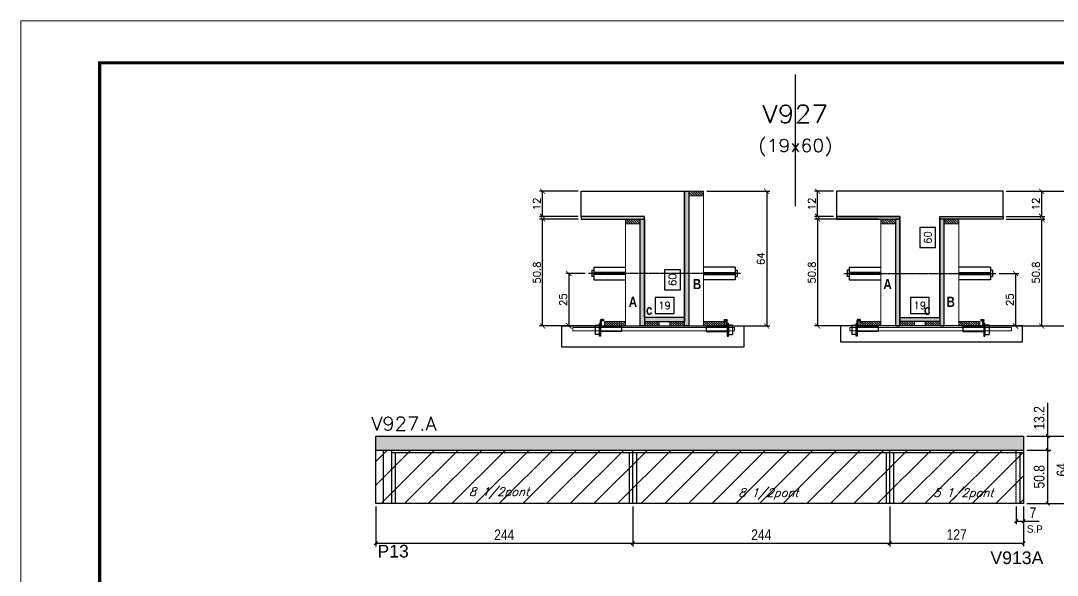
# Model space of a CAD drawing. Extents: x -20960 to -5926, y -2106 to 21915.
# Drawn here: x -9037 to -8053, y 12200 to 12727 of the extents above; entities that cross this region are included whole.
import ezdxf
from ezdxf.enums import TextEntityAlignment as Align

# ---------------------------------------------------------------- set-up
doc = ezdxf.new("R2010")
doc.units = 0
doc.linetypes.add('DASHED', pattern=[0.75, 0.5, -0.25])
doc.linetypes.add('HIDDEN', pattern=[0.375, 0.25, -0.125])
for name, color, linetype in [('5', 5, 'Continuous'), ('barrote', 251, 'Continuous'), ('COTA', 241, 'Continuous'), ('Cota Seção (2x)', 4, 'Continuous'), ('detalhes', 4, 'Continuous'), ('Painéis', 200, 'Continuous'), ('presilha', 1, 'Continuous'), ('Reaproveitamento', 251, 'Continuous'), ('SARR_2.2x7', 40, 'Continuous'), ('SARR_3.5x7', 81, 'Continuous'), ('TENSOR', 3, 'Continuous'), ('texto', 7, 'Continuous'), ('Texto de Titulo', 7, 'Continuous'), ('Texto Qtd Sarr', 242, 'Continuous')]:
    doc.layers.add(name, color=color, linetype=linetype)
for name, color, linetype, lineweight in [('CONCRETO', 251, 'Continuous', 25), ('Folhas', 255, 'Continuous', 9), ('Hachura', 251, 'Continuous', 9), ('Madeira', 126, 'Continuous', 18), ('SARRAFO DE PRESSAO', 251, 'DASHED', 9), ('SCO-___-LAJ', 2, 'Continuous', 0), ('Texto Seção', 7, 'Continuous', 15)]:
    doc.layers.add(name, color=color, linetype=linetype, lineweight=lineweight)
doc.styles.add('COTA TECNICA', font='techl___.ttf', dxfattribs={"height": 10})
doc.styles.add('REGUA-120', font='ROMANS.shx', dxfattribs={"height": 15})
doc.styles.add('Romans', font='romans.shx')
doc.styles.add('ROMAS860', font='ROMAS860.SHX')
doc.styles.get("Standard").update_dxf_attribs({"font": 'arial.ttf'})
doc.styles.add('TECNICA', font='techb___.ttf', dxfattribs={"height": 10})
doc.dimstyles.new('Cota Seção (2x)', dxfattribs={"dimtxt": 7, "dimasz": 5, "dimexe": 3, "dimexo": 3, "dimgap": 2, "dimtad": 3, "dimdec": 1, "dimlfac": 0.5, "dimzin": 12, "dimdsep": 46, "dimtxsty": 'Romans', "dimblk": 'ARCHTICK', "dimcen": 0, "dimclrd": 4, "dimclre": 4, "dimclrt": 1, "dimadec": 1, "dimazin": 3, "dimtfac": 1, "dimtdec": 1, "dimtmove": 0, "dimatfit": 3, "dimldrblk": 'OBLIQUE', "dimfxl": 1, "dimtolj": 1, "dimtzin": 12, "dimarcsym": 0})
doc.dimstyles.new('Cota Seção interna', dxfattribs={"dimtxt": 7, "dimasz": 6, "dimexe": 0.18, "dimexo": 2, "dimgap": -4, "dimtad": 3, "dimdec": 1, "dimlfac": 0.5, "dimzin": 12, "dimdsep": 46, "dimtxsty": 'Romans', "dimblk": 'ARCHTICK', "dimcen": 0.09, "dimse1": 1, "dimse2": 1, "dimsd1": 1, "dimsd2": 1, "dimclrd": 180, "dimclre": 5, "dimclrt": 1, "dimadec": 0, "dimazin": 3, "dimtfac": 1, "dimtdec": 1, "dimtofl": 0, "dimtmove": 0, "dimatfit": 3, "dimldrblk": 'ARCHTICK', "dimfxl": 1, "dimtolj": 1, "dimtzin": 0, "dimarcsym": 0})
doc.dimstyles.new('PAINEL', dxfattribs={"dimtxt": 10, "dimasz": 3, "dimexe": 3, "dimexo": 3, "dimgap": 3, "dimtad": 1, "dimdec": 1, "dimzin": 12, "dimdsep": 46, "dimtxsty": 'COTA TECNICA', "dimblk1": 'OBLIQUE', "dimblk2": 'OBLIQUE', "dimsah": 1, "dimcen": 0.9, "dimclrd": 4, "dimclre": 4, "dimclrt": 240, "dimadec": 1, "dimazin": 3, "dimtfac": 1, "dimtdec": 1, "dimtmove": 0, "dimatfit": 3, "dimfxl": 1, "dimtolj": 1, "dimtzin": 12, "dimarcsym": 0})

# ---------------------------------------------------------------- blocks, each defined once
blk = doc.blocks.new('9999999999')
at = {"layer": 'Folhas'}
blk.add_lwpolyline([(98138.98, 34190.21), (99623.98, 34190.21), (99623.98, 35240.21), (98138.98, 35240.21)], close=True, dxfattribs=at)
at = {"layer": 'Folhas', "color": 30, "const_width": 3}
blk.add_lwpolyline([(98213.98, 34230.21), (99583.98, 34230.21), (99583.98, 35200.21), (98213.98, 35200.21)], close=True, dxfattribs=at)
blk = doc.blocks.new('_Oblique')
at = {"color": 0, "linetype": 'ByBlock', "lineweight": -2}
blk.add_line((-0.5, -0.5), (0.5, 0.5), dxfattribs=at)
blk = doc.blocks.new('*D1278')
at = {"layer": 'COTA', "color": 4, "linetype": 'ByBlock', "lineweight": -2, "transparency": 16777216}
for p, q in [((-8091.95, 12265.05), (-8091.95, 12248.25)), ((-8084.95, 12265.05), (-8084.95, 12248.25)), ((-8091.95, 12251.25), (-8084.95, 12251.25)), ((-8084.95, 12251.25), (-8070.22, 12251.25))]:
    blk.add_line(p, q, dxfattribs=at)
at = {"layer": 'Defpoints', "color": 0, "linetype": 'ByBlock', "transparency": 16777216}
for p in [(-8091.95, 12268.05), (-8084.95, 12268.05), (-8084.95, 12251.25)]:
    blk.add_point(p, dxfattribs=at)
at = {"layer": 'COTA', "color": 4, "linetype": 'ByBlock', "lineweight": -2, "transparency": 16777216, "xscale": 3, "yscale": 3, "zscale": 3, "rotation": 180}
blk.add_blockref('_Oblique', (-8091.95, 12251.25), dxfattribs=at)
at = {"layer": 'COTA', "color": 4, "linetype": 'ByBlock', "lineweight": -2, "transparency": 16777216, "xscale": 3, "yscale": 3, "zscale": 3}
blk.add_blockref('_Oblique', (-8084.95, 12251.25), dxfattribs=at)
at = {"layer": 'COTA', "color": 240, "linetype": 'ByBlock', "transparency": 16777216, "insert": (-8076.08, 12259.32), "char_height": 10, "attachment_point": 5, "style": 'COTA TECNICA'}
blk.add_mtext('\\A1;7', dxfattribs=at)
blk = doc.blocks.new('*D1279')
at = {"layer": 'COTA', "color": 4, "linetype": 'ByBlock', "lineweight": -2, "transparency": 16777216}
for p, q in [((-8699.95, 12265.05), (-8699.95, 12227.3)), ((-8455.95, 12265.05), (-8455.95, 12227.3)), ((-8699.95, 12230.3), (-8455.95, 12230.3))]:
    blk.add_line(p, q, dxfattribs=at)
at = {"layer": 'Defpoints', "color": 0, "linetype": 'ByBlock', "transparency": 16777216}
for p in [(-8699.95, 12268.05), (-8455.95, 12268.05), (-8455.95, 12230.3)]:
    blk.add_point(p, dxfattribs=at)
at = {"layer": 'COTA', "color": 4, "linetype": 'ByBlock', "lineweight": -2, "transparency": 16777216, "xscale": 3, "yscale": 3, "zscale": 3, "rotation": 180}
blk.add_blockref('_Oblique', (-8699.95, 12230.3), dxfattribs=at)
at = {"layer": 'COTA', "color": 4, "linetype": 'ByBlock', "lineweight": -2, "transparency": 16777216, "xscale": 3, "yscale": 3, "zscale": 3}
blk.add_blockref('_Oblique', (-8455.95, 12230.3), dxfattribs=at)
at = {"layer": 'COTA', "color": 240, "linetype": 'ByBlock', "transparency": 16777216, "insert": (-8577.95, 12238.37), "char_height": 10, "attachment_point": 5, "style": 'COTA TECNICA'}
blk.add_mtext('\\A1;244', dxfattribs=at)
blk = doc.blocks.new('*D1280')
at = {"layer": 'COTA', "color": 4, "linetype": 'ByBlock', "lineweight": -2, "transparency": 16777216}
for p, q in [((-8455.95, 12265.05), (-8455.95, 12227.3)), ((-8211.95, 12265.05), (-8211.95, 12227.3)), ((-8455.95, 12230.3), (-8211.95, 12230.3))]:
    blk.add_line(p, q, dxfattribs=at)
at = {"layer": 'Defpoints', "color": 0, "linetype": 'ByBlock', "transparency": 16777216}
for p in [(-8455.95, 12268.05), (-8211.95, 12268.05), (-8211.95, 12230.3)]:
    blk.add_point(p, dxfattribs=at)
at = {"layer": 'COTA', "color": 4, "linetype": 'ByBlock', "lineweight": -2, "transparency": 16777216, "xscale": 3, "yscale": 3, "zscale": 3, "rotation": 180}
blk.add_blockref('_Oblique', (-8455.95, 12230.3), dxfattribs=at)
at = {"layer": 'COTA', "color": 4, "linetype": 'ByBlock', "lineweight": -2, "transparency": 16777216, "xscale": 3, "yscale": 3, "zscale": 3}
blk.add_blockref('_Oblique', (-8211.95, 12230.3), dxfattribs=at)
at = {"layer": 'COTA', "color": 240, "linetype": 'ByBlock', "transparency": 16777216, "insert": (-8333.95, 12238.37), "char_height": 10, "attachment_point": 5, "style": 'COTA TECNICA'}
blk.add_mtext('\\A1;244', dxfattribs=at)
blk = doc.blocks.new('*D1281')
at = {"layer": 'COTA', "color": 4, "linetype": 'ByBlock', "lineweight": -2, "transparency": 16777216}
for p, q in [((-8211.95, 12265.05), (-8211.95, 12227.45)), ((-8084.95, 12265.05), (-8084.95, 12227.45)), ((-8211.95, 12230.45), (-8084.95, 12230.45))]:
    blk.add_line(p, q, dxfattribs=at)
at = {"layer": 'Defpoints', "color": 0, "linetype": 'ByBlock', "transparency": 16777216}
for p in [(-8211.95, 12268.05), (-8084.95, 12268.05), (-8084.95, 12230.45)]:
    blk.add_point(p, dxfattribs=at)
at = {"layer": 'COTA', "color": 4, "linetype": 'ByBlock', "lineweight": -2, "transparency": 16777216, "xscale": 3, "yscale": 3, "zscale": 3}
for p, rotation in [((-8211.95, 12230.45), 179.9991955490414), ((-8084.95, 12230.45), 359.9991955490415)]:
    blk.add_blockref('_Oblique', p, dxfattribs=dict(at, rotation=rotation))
at = {"layer": 'COTA', "color": 240, "linetype": 'ByBlock', "transparency": 16777216, "insert": (-8148.45, 12238.53), "char_height": 10, "attachment_point": 5, "rotation": 359.9992, "style": 'COTA TECNICA'}
blk.add_mtext('\\A1;127', dxfattribs=at)
blk = doc.blocks.new('*D1282')
at = {"layer": 'COTA', "color": 4, "linetype": 'ByBlock', "lineweight": -2, "transparency": 16777216}
for p, q in [((-8081.95, 12318.85), (-8058.94, 12318.85)), ((-8061.94, 12268.05), (-8061.94, 12318.85)), ((-8081.95, 12268.05), (-8058.94, 12268.05))]:
    blk.add_line(p, q, dxfattribs=at)
at = {"layer": 'Defpoints', "color": 0, "linetype": 'ByBlock', "transparency": 16777216}
for p in [(-8084.95, 12318.85), (-8061.94, 12318.85), (-8084.95, 12268.05)]:
    blk.add_point(p, dxfattribs=at)
at = {"layer": 'COTA', "color": 4, "linetype": 'ByBlock', "lineweight": -2, "transparency": 16777216, "xscale": 3, "yscale": 3, "zscale": 3}
for p, rotation in [((-8061.94, 12318.85), 90), ((-8061.94, 12268.05), 270)]:
    blk.add_blockref('_Oblique', p, dxfattribs=dict(at, rotation=rotation))
at = {"layer": 'COTA', "color": 240, "linetype": 'ByBlock', "transparency": 16777216, "insert": (-8070.07, 12293.45), "char_height": 10, "attachment_point": 5, "rotation": 90, "style": 'COTA TECNICA'}
blk.add_mtext('\\A1;50.8', dxfattribs=at)
blk = doc.blocks.new('*D1283')
at = {"layer": 'COTA', "color": 4, "linetype": 'ByBlock', "lineweight": -2, "transparency": 16777216}
for p, q in [((-8061.94, 12332.05), (-8061.94, 12363.78)), ((-8081.95, 12332.05), (-8058.94, 12332.05)), ((-8061.94, 12318.85), (-8061.94, 12332.05)), ((-8081.95, 12318.85), (-8058.94, 12318.85))]:
    blk.add_line(p, q, dxfattribs=at)
at = {"layer": 'Defpoints', "color": 0, "linetype": 'ByBlock', "transparency": 16777216}
for p in [(-8084.95, 12332.05), (-8084.95, 12318.85), (-8061.94, 12318.85)]:
    blk.add_point(p, dxfattribs=at)
at = {"layer": 'COTA', "color": 4, "linetype": 'ByBlock', "lineweight": -2, "transparency": 16777216, "xscale": 3, "yscale": 3, "zscale": 3}
for p, rotation in [((-8061.94, 12332.05), 90), ((-8061.94, 12318.85), 270)]:
    blk.add_blockref('_Oblique', p, dxfattribs=dict(at, rotation=rotation))
at = {"layer": 'COTA', "color": 240, "linetype": 'ByBlock', "transparency": 16777216, "insert": (-8070.16, 12349.42), "char_height": 10, "attachment_point": 5, "rotation": 90, "style": 'COTA TECNICA'}
blk.add_mtext('\\A1;13.2', dxfattribs=at)
blk = doc.blocks.new('*D1284')
at = {"layer": 'COTA', "color": 4, "linetype": 'ByBlock', "lineweight": -2, "transparency": 16777216}
for p, q in [((-8081.95, 12332.05), (-8037.4, 12332.05)), ((-8040.4, 12332.05), (-8040.4, 12268.05)), ((-8081.95, 12268.05), (-8037.4, 12268.05))]:
    blk.add_line(p, q, dxfattribs=at)
at = {"layer": 'Defpoints', "color": 0, "linetype": 'ByBlock', "transparency": 16777216}
for p in [(-8084.95, 12332.05), (-8084.95, 12268.05), (-8040.4, 12268.05)]:
    blk.add_point(p, dxfattribs=at)
at = {"layer": 'COTA', "color": 4, "linetype": 'ByBlock', "lineweight": -2, "transparency": 16777216, "xscale": 3, "yscale": 3, "zscale": 3}
for p, rotation in [((-8040.4, 12332.05), 90), ((-8040.4, 12268.05), 270)]:
    blk.add_blockref('_Oblique', p, dxfattribs=dict(at, rotation=rotation))
at = {"layer": 'COTA', "color": 240, "linetype": 'ByBlock', "transparency": 16777216, "insert": (-8048.5, 12300.05), "char_height": 10, "attachment_point": 5, "rotation": 90, "style": 'COTA TECNICA'}
blk.add_mtext('\\A1;64', dxfattribs=at)
blk = doc.blocks.new('titulo1')
at = {"layer": 'Defpoints', "color": 252, "linetype": 'HIDDEN', "ltscale": 2}
blk.add_line((0, 0), (0, 125), dxfattribs=at)
at = {"layer": 'Defpoints', "style": 'Romans', "oblique": 15}
blk.add_attdef('FOLHA', text='', height=10, dxfattribs=at).set_placement((0, 15.58), align=Align.MIDDLE_CENTER)
at = {"layer": 'Texto Qtd Sarr', "color": 3, "style": 'Romans', "oblique": 15}
for tag, height, p in [('TITULO', 17, (0, 71.45)), ('SEÇÃO', 12, (0, 41.55))]:
    blk.add_attdef(tag, text='', height=height, dxfattribs=at).set_placement(p, align=Align.MIDDLE_CENTER)
blk = doc.blocks.new('_ArchTick')
at = {"color": 0, "linetype": 'ByBlock', "const_width": 0.15}
blk.add_lwpolyline([(-0.5, -0.5), (0.5, 0.5)], dxfattribs=at)
blk = doc.blocks.new('*D1290')
at = {"layer": 'COTA', "color": 4, "lineweight": -2, "transparency": 16777216}
for p, q in [((-8507.8, 12538.31), (-8544.51, 12538.31)), ((-8541.51, 12436.71), (-8541.51, 12538.31)), ((-8490.2, 12436.71), (-8544.51, 12436.71))]:
    blk.add_line(p, q, dxfattribs=at)
at = {"layer": 'Defpoints', "color": 0, "transparency": 16777216}
for p in [(-8541.51, 12538.31), (-8504.8, 12538.31), (-8487.2, 12436.71)]:
    blk.add_point(p, dxfattribs=at)
at = {"layer": 'COTA', "color": 4, "lineweight": -2, "transparency": 16777216, "xscale": 5, "yscale": 5, "zscale": 5}
for p, rotation in [((-8541.51, 12538.31), 90), ((-8541.51, 12436.71), 270)]:
    blk.add_blockref('_ArchTick', p, dxfattribs=dict(at, rotation=rotation))
at = {"layer": 'COTA', "color": 1, "transparency": 16777216, "insert": (-8547.01, 12487.51), "char_height": 7, "attachment_point": 5, "rotation": 90, "style": 'Romans'}
blk.add_mtext('\\A1;50.8', dxfattribs=at)
blk = doc.blocks.new('*D1291')
at = {"layer": 'COTA', "color": 4, "lineweight": -2, "transparency": 16777216}
for p, q in [((-8507.8, 12564.71), (-8544.51, 12564.71)), ((-8541.51, 12540.71), (-8541.51, 12564.71)), ((-8507.8, 12540.71), (-8544.51, 12540.71))]:
    blk.add_line(p, q, dxfattribs=at)
at = {"layer": 'Defpoints', "color": 0, "transparency": 16777216}
for p in [(-8541.51, 12564.71), (-8504.8, 12564.71), (-8504.8, 12540.71)]:
    blk.add_point(p, dxfattribs=at)
at = {"layer": 'COTA', "color": 4, "lineweight": -2, "transparency": 16777216, "xscale": 5, "yscale": 5, "zscale": 5}
for p, rotation in [((-8541.51, 12564.71), 90), ((-8541.51, 12540.71), 270)]:
    blk.add_blockref('_ArchTick', p, dxfattribs=dict(at, rotation=rotation))
at = {"layer": 'COTA', "color": 1, "transparency": 16777216, "insert": (-8547.01, 12552.71), "char_height": 7, "attachment_point": 5, "rotation": 90, "style": 'Romans'}
blk.add_mtext('\\A1;12', dxfattribs=at)
blk = doc.blocks.new('*D1292')
at = {"layer": 'Cota Seção (2x)', "color": 180, "lineweight": -2, "transparency": 16777216}
for p, q in [((-8410.8, 12490.21), (-8425.8, 12490.21)), ((-8425.8, 12490.21), (-8425.8, 12471.21)), ((-8410.8, 12471.21), (-8410.8, 12490.21)), ((-8425.8, 12471.21), (-8410.8, 12471.21))]:
    blk.add_line(p, q, dxfattribs=at)
at = {"layer": 'Defpoints', "color": 0, "transparency": 16777216}
for p in [(-8444.8, 12564.71), (-8406.8, 12564.71), (-8444.8, 12444.71)]:
    blk.add_point(p, dxfattribs=at)
at = {"layer": 'Cota Seção (2x)', "color": 1, "transparency": 16777216, "insert": (-8418.3, 12480.71), "char_height": 7, "attachment_point": 5, "rotation": 90, "style": 'Romans'}
blk.add_mtext('\\A1;60', dxfattribs=at)
blk = doc.blocks.new('PRESILHA METÁLICA 1')
at = {"layer": 'presilha'}
for p, q in [((6, 15.5), (7.5, 15.5)), ((6, -2.5), (6, 15.5)), ((7.5, 10.6), (7.5, 19.9)), ((7.5, 15.5), (7.5, -2.5)), ((12, 21), (8.6, 21)), ((9, 11.6), (9, 18.9)), ((12, 19.5), (9.6, 19.5)), ((12, 21), (12, 19.5)), ((0, 13), (6, 13)), ((0, 13), (0, 0)), ((6, 0), (0, 0)), ((6, 13), (6, 0)), ((37.5, 4.1), (7.5, 4.1)), ((37.5, 11), (9.6, 11)), ((37.5, 11), (37.5, 4.1)), ((7.5, -2.5), (6, -2.5))]:
    blk.add_line(p, q, dxfattribs=at)
for centre, radius, start, end in [((8.6, 19.9), 1.14, 90, 180), ((9.6, 18.9), 0.57, 90, 180), ((9.6, 11.6), 0.57, 180, 270)]:
    blk.add_arc(centre, radius, start, end, dxfattribs=at)
blk = doc.blocks.new('*D1293')
at = {"layer": 'Cota Seção (2x)', "color": 180, "lineweight": -2, "transparency": 16777216}
for p, q in [((-8416.8, 12463.71), (-8434.8, 12463.71)), ((-8434.8, 12463.71), (-8434.8, 12448.71)), ((-8416.8, 12448.71), (-8416.8, 12463.71)), ((-8434.8, 12448.71), (-8416.8, 12448.71))]:
    blk.add_line(p, q, dxfattribs=at)
at = {"layer": 'Defpoints', "color": 0, "transparency": 16777216}
for p in [(-8444.8, 12444.71), (-8444.8, 12436.71), (-8406.8, 12436.71)]:
    blk.add_point(p, dxfattribs=at)
at = {"layer": 'Cota Seção (2x)', "color": 1, "transparency": 16777216, "insert": (-8425.8, 12456.21), "char_height": 7, "attachment_point": 5, "style": 'Romans'}
blk.add_mtext('\\A1;19', dxfattribs=at)
blk = doc.blocks.new('*D1294')
at = {"layer": 'COTA', "color": 4, "lineweight": -2, "transparency": 16777216}
for p, q in [((-8385.8, 12564.71), (-8325.83, 12564.71)), ((-8328.83, 12564.71), (-8328.83, 12436.71)), ((-8385.8, 12436.71), (-8325.83, 12436.71))]:
    blk.add_line(p, q, dxfattribs=at)
at = {"layer": 'Defpoints', "color": 0, "transparency": 16777216}
for p in [(-8388.8, 12564.71), (-8388.8, 12436.71), (-8328.83, 12436.71)]:
    blk.add_point(p, dxfattribs=at)
at = {"layer": 'COTA', "color": 4, "lineweight": -2, "transparency": 16777216, "xscale": 5, "yscale": 5, "zscale": 5}
for p, rotation in [((-8328.83, 12564.71), 90), ((-8328.83, 12436.71), 270)]:
    blk.add_blockref('_ArchTick', p, dxfattribs=dict(at, rotation=rotation))
at = {"layer": 'COTA', "color": 1, "transparency": 16777216, "insert": (-8334.33, 12500.71), "char_height": 7, "attachment_point": 5, "rotation": 90, "style": 'Romans'}
blk.add_mtext('\\A1;64', dxfattribs=at)
blk = doc.blocks.new('*D1295')
at = {"layer": 'COTA', "color": 4, "lineweight": -2, "transparency": 16777216}
for p, q in [((-8501.1, 12486.68), (-8519.65, 12486.68)), ((-8516.65, 12486.68), (-8516.65, 12436.71)), ((-8501.1, 12436.71), (-8519.65, 12436.71))]:
    blk.add_line(p, q, dxfattribs=at)
at = {"layer": 'Defpoints', "color": 0, "transparency": 16777216}
for p in [(-8498.1, 12486.68), (-8516.65, 12436.71), (-8498.1, 12436.71)]:
    blk.add_point(p, dxfattribs=at)
at = {"layer": 'COTA', "color": 4, "lineweight": -2, "transparency": 16777216, "xscale": 5, "yscale": 5, "zscale": 5}
for p, rotation in [((-8516.65, 12486.68), 90), ((-8516.65, 12436.71), 270)]:
    blk.add_blockref('_ArchTick', p, dxfattribs=dict(at, rotation=rotation))
at = {"layer": 'COTA', "color": 1, "transparency": 16777216, "insert": (-8522.15, 12461.69), "char_height": 7, "attachment_point": 5, "rotation": 90, "style": 'Romans'}
blk.add_mtext('\\A1;25', dxfattribs=at)
blk = doc.blocks.new('*D1314')
at = {"layer": 'COTA', "color": 4, "lineweight": -2, "transparency": 16777216}
for p, q in [((-8101.47, 12538.31), (-8064.75, 12538.31)), ((-8067.75, 12436.71), (-8067.75, 12538.31)), ((-8119.07, 12436.71), (-8064.75, 12436.71))]:
    blk.add_line(p, q, dxfattribs=at)
at = {"layer": 'Defpoints', "color": 0, "transparency": 16777216}
for p in [(-8104.47, 12538.31), (-8067.75, 12538.31), (-8122.07, 12436.71)]:
    blk.add_point(p, dxfattribs=at)
at = {"layer": 'COTA', "color": 4, "lineweight": -2, "transparency": 16777216, "xscale": 5, "yscale": 5, "zscale": 5}
for p, rotation in [((-8067.75, 12538.31), 90), ((-8067.75, 12436.71), 270)]:
    blk.add_blockref('_ArchTick', p, dxfattribs=dict(at, rotation=rotation))
at = {"layer": 'COTA', "color": 1, "transparency": 16777216, "insert": (-8073.25, 12487.51), "char_height": 7, "attachment_point": 5, "rotation": 90, "style": 'Romans'}
blk.add_mtext('\\A1;50.8', dxfattribs=at)
blk = doc.blocks.new('*D1315')
at = {"layer": 'COTA', "color": 4, "lineweight": -2, "transparency": 16777216}
for p, q in [((-8101.47, 12564.71), (-8064.75, 12564.71)), ((-8067.75, 12540.71), (-8067.75, 12564.71)), ((-8101.47, 12540.71), (-8064.75, 12540.71))]:
    blk.add_line(p, q, dxfattribs=at)
at = {"layer": 'Defpoints', "color": 0, "transparency": 16777216}
for p in [(-8104.47, 12564.71), (-8067.75, 12564.71), (-8104.47, 12540.71)]:
    blk.add_point(p, dxfattribs=at)
at = {"layer": 'COTA', "color": 4, "lineweight": -2, "transparency": 16777216, "xscale": 5, "yscale": 5, "zscale": 5}
for p, rotation in [((-8067.75, 12564.71), 90), ((-8067.75, 12540.71), 270)]:
    blk.add_blockref('_ArchTick', p, dxfattribs=dict(at, rotation=rotation))
at = {"layer": 'COTA', "color": 1, "transparency": 16777216, "insert": (-8073.25, 12552.71), "char_height": 7, "attachment_point": 5, "rotation": 90, "style": 'Romans'}
blk.add_mtext('\\A1;12', dxfattribs=at)
blk = doc.blocks.new('*D1316')
at = {"layer": 'Cota Seção (2x)', "color": 180, "lineweight": -2, "transparency": 16777216}
for p, q in [((-8168.47, 12530.21), (-8183.47, 12530.21)), ((-8183.47, 12530.21), (-8183.47, 12511.21)), ((-8168.47, 12511.21), (-8168.47, 12530.21)), ((-8183.47, 12511.21), (-8168.47, 12511.21))]:
    blk.add_line(p, q, dxfattribs=at)
at = {"layer": 'Defpoints', "color": 0, "transparency": 16777216}
for p in [(-8164.47, 12564.71), (-8164.47, 12564.71), (-8164.47, 12444.71)]:
    blk.add_point(p, dxfattribs=at)
at = {"layer": 'Cota Seção (2x)', "color": 1, "transparency": 16777216, "insert": (-8175.97, 12520.71), "char_height": 7, "attachment_point": 5, "rotation": 90, "style": 'Romans'}
blk.add_mtext('\\A1;60', dxfattribs=at)
blk = doc.blocks.new('*D1317')
at = {"layer": 'Cota Seção (2x)', "color": 180, "lineweight": -2, "transparency": 16777216}
for p, q in [((-8174.46, 12463.71), (-8192.46, 12463.71)), ((-8192.46, 12463.71), (-8192.46, 12448.71)), ((-8174.46, 12448.71), (-8174.46, 12463.71)), ((-8192.46, 12448.71), (-8174.46, 12448.71))]:
    blk.add_line(p, q, dxfattribs=at)
at = {"layer": 'Defpoints', "color": 0, "transparency": 16777216}
for p in [(-8164.47, 12444.71), (-8202.46, 12436.71), (-8164.47, 12436.71)]:
    blk.add_point(p, dxfattribs=at)
at = {"layer": 'Cota Seção (2x)', "color": 1, "transparency": 16777216, "insert": (-8183.46, 12456.21), "char_height": 7, "attachment_point": 5, "style": 'Romans'}
blk.add_mtext('\\A1;19', dxfattribs=at)
blk = doc.blocks.new('*D1318')
at = {"layer": 'COTA', "color": 4, "lineweight": -2, "transparency": 16777216}
for p, q in [((-8223.47, 12538.31), (-8283.44, 12538.31)), ((-8280.44, 12538.31), (-8280.44, 12436.71)), ((-8223.47, 12436.71), (-8283.44, 12436.71))]:
    blk.add_line(p, q, dxfattribs=at)
at = {"layer": 'Defpoints', "color": 0, "transparency": 16777216}
for p in [(-8220.47, 12538.31), (-8280.44, 12436.71), (-8220.47, 12436.71)]:
    blk.add_point(p, dxfattribs=at)
at = {"layer": 'COTA', "color": 4, "lineweight": -2, "transparency": 16777216, "xscale": 5, "yscale": 5, "zscale": 5}
for p, rotation in [((-8280.44, 12538.31), 90), ((-8280.44, 12436.71), 270)]:
    blk.add_blockref('_ArchTick', p, dxfattribs=dict(at, rotation=rotation))
at = {"layer": 'COTA', "color": 1, "transparency": 16777216, "insert": (-8285.94, 12487.51), "char_height": 7, "attachment_point": 5, "rotation": 90, "style": 'Romans'}
blk.add_mtext('\\A1;50.8', dxfattribs=at)
blk = doc.blocks.new('*D1319')
at = {"layer": 'COTA', "color": 4, "lineweight": -2, "transparency": 16777216}
for p, q in [((-8108.16, 12486.68), (-8089.61, 12486.68)), ((-8092.61, 12486.68), (-8092.61, 12436.71)), ((-8108.16, 12436.71), (-8089.61, 12436.71))]:
    blk.add_line(p, q, dxfattribs=at)
at = {"layer": 'Defpoints', "color": 0, "transparency": 16777216}
for p in [(-8111.16, 12486.68), (-8111.16, 12436.71), (-8092.61, 12436.71)]:
    blk.add_point(p, dxfattribs=at)
at = {"layer": 'COTA', "color": 4, "lineweight": -2, "transparency": 16777216, "xscale": 5, "yscale": 5, "zscale": 5}
for p, rotation in [((-8092.61, 12486.68), 90), ((-8092.61, 12436.71), 270)]:
    blk.add_blockref('_ArchTick', p, dxfattribs=dict(at, rotation=rotation))
at = {"layer": 'COTA', "color": 1, "transparency": 16777216, "insert": (-8098.11, 12461.69), "char_height": 7, "attachment_point": 5, "rotation": 90, "style": 'Romans'}
blk.add_mtext('\\A1;25', dxfattribs=at)
blk = doc.blocks.new('*D1320')
at = {"layer": 'COTA', "color": 4, "lineweight": -2, "transparency": 16777216}
for p, q in [((-8265.46, 12564.71), (-8283.44, 12564.71)), ((-8280.44, 12540.71), (-8280.44, 12564.71)), ((-8265.46, 12540.71), (-8283.44, 12540.71))]:
    blk.add_line(p, q, dxfattribs=at)
at = {"layer": 'Defpoints', "color": 0, "transparency": 16777216}
for p in [(-8280.44, 12564.71), (-8262.46, 12564.71), (-8262.46, 12540.71)]:
    blk.add_point(p, dxfattribs=at)
at = {"layer": 'COTA', "color": 4, "lineweight": -2, "transparency": 16777216, "xscale": 5, "yscale": 5, "zscale": 5}
for p, rotation in [((-8280.44, 12564.71), 90), ((-8280.44, 12540.71), 270)]:
    blk.add_blockref('_ArchTick', p, dxfattribs=dict(at, rotation=rotation))
at = {"layer": 'COTA', "color": 1, "transparency": 16777216, "insert": (-8285.94, 12552.71), "char_height": 7, "attachment_point": 5, "rotation": 90, "style": 'Romans'}
blk.add_mtext('\\A1;12', dxfattribs=at)
blk = doc.blocks.new('*D1555')
at = {"layer": 'COTA', "color": 4, "lineweight": -2, "transparency": 16777216}
for p, q in [((-8101.47, 12564.71), (-8019.66, 12564.71)), ((-8022.66, 12564.71), (-8022.66, 12436.71)), ((-8143.47, 12436.71), (-8019.66, 12436.71))]:
    blk.add_line(p, q, dxfattribs=at)
at = {"layer": 'Defpoints', "color": 0, "transparency": 16777216}
for p in [(-8104.47, 12564.71), (-8146.47, 12436.71), (-8022.66, 12436.71)]:
    blk.add_point(p, dxfattribs=at)
at = {"layer": 'COTA', "color": 4, "lineweight": -2, "transparency": 16777216, "xscale": 5, "yscale": 5, "zscale": 5}
for p, rotation in [((-8022.66, 12564.71), 90), ((-8022.66, 12436.71), 270)]:
    blk.add_blockref('_ArchTick', p, dxfattribs=dict(at, rotation=rotation))
at = {"layer": 'COTA', "color": 1, "transparency": 16777216, "insert": (-8028.16, 12500.71), "char_height": 7, "attachment_point": 5, "rotation": 90, "style": 'Romans'}
blk.add_mtext('\\A1;64', dxfattribs=at)

msp = doc.modelspace()

# ---------------------------------------------------------------- hatches: boundary and pattern name
at = {"layer": 'COTA', "linetype": 'ByBlock'}
h = msp.add_hatch(dxfattribs=at)
h.set_pattern_fill('AR-CONC', color=256, scale=0.03)
h.set_pattern_definition([(50, (1585, -6.191), (5.4655401, -0.4781726), [0.5715, -6.2865]), (355, (1585, -6.191), (-1.0573026, 5.7317054), [0.4572, -5.0292175]), (100.451445, (1585.4555, -6.2307), (4.4082374, 5.2535326), [0.4857003, -5.3427073]), (46.1842, (1585, -4.667), (8.1323712, -1.2612698), [0.85725, -9.42975]), (96.63556, (1585.678, -4.772), (7.122124, 7.4227837), [0.7285507, -8.0140682]), (351.18415, (1585, -4.667), (7.122124, 7.4227837), [0.685799, -7.543792]), (21, (1585.762, -5.048), (4.5484317, -3.067956), [0.5715, -6.2865]), (326, (1585.762, -5.048), (1.8540609, 5.525639), [0.4572, -5.0292]), (71.451445, (1586.141, -5.3035), (6.4024926, 2.457683), [0.4857003, -5.3426981]), (37.5, (1585, -6.1908), (0.0926581, 2.53665117), [0, -4.96824, 0, -5.1054, 0, -5.04825]), (7.5, (1585, -6.1908), (2.00458988, 3.00541724), [0, -2.91084, 0, -4.85394, 0, -1.92405]), (327.5, (1583.3007, -6.1908), (4.06771786, -0.17186232), [0, -1.905, 0, -5.9436, 0, -7.8867]), (317.5, (1582.5387, -6.191), (4.44387544, 0.7627947), [0, -2.4765, 0, -3.94716, 0, -5.6007])])
h.paths.add_polyline_path([(-8084.95, 12332.05), (-8699.95, 12332.05), (-8699.95, 12318.85), (-8084.95, 12318.85)])
at = {"layer": 'Hachura'}
h = msp.add_hatch(color=256, dxfattribs=at)
h.dxf.hatch_style = 1
h.paths.add_polyline_path([(-8406.8, 12564.71), (-8402.8, 12564.71), (-8402.8, 12436.71), (-8406.8, 12436.71)])
h = msp.add_hatch(dxfattribs=at)
h.set_pattern_fill('ANSI31', color=256, scale=0.5, angle=270, style=0)
h.set_pattern_definition([(315, (14405.0237, 4257.0643), (1.12253202, 1.12253202), [])])
h.paths.add_polyline_path([(-8388.8, 12560.31), (-8388.8, 12564.71), (-8402.8, 12564.71), (-8402.8, 12560.31)])
h = msp.add_hatch(color=256, dxfattribs=at)
h.dxf.hatch_style = 1
h.paths.add_polyline_path([(-8444.8, 12538.31), (-8444.8, 12540.71), (-8504.8, 12540.71), (-8504.8, 12538.31)])
h = msp.add_hatch(dxfattribs=at)
h.set_pattern_fill('ANSI31', color=256, scale=0.5, angle=270, style=0)
h.set_pattern_definition([(315, (14465.0237, 4230.6643), (1.12253202, 1.12253202), [])])
h.paths.add_polyline_path([(-8448.8, 12533.91), (-8448.8, 12538.31), (-8462.8, 12538.31), (-8462.8, 12533.91)])
h = msp.add_hatch(color=256, dxfattribs=at)
h.dxf.hatch_style = 1
h.paths.add_polyline_path([(-8448.8, 12538.31), (-8444.8, 12538.31), (-8444.8, 12436.71), (-8448.8, 12436.71)])
h = msp.add_hatch(color=256, dxfattribs=at)
h.dxf.hatch_style = 1
h.paths.add_polyline_path([(-8202.46, 12538.31), (-8202.46, 12540.71), (-8262.46, 12540.71), (-8262.46, 12538.31)])
h = msp.add_hatch(dxfattribs=at)
h.set_pattern_fill('ANSI31', color=256, scale=0.5, angle=270, style=0)
h.set_pattern_definition([(315, (14685.3545, 4230.6643), (1.12253202, 1.12253202), [])])
h.paths.add_polyline_path([(-8220.47, 12533.91), (-8220.47, 12538.31), (-8206.47, 12538.31), (-8206.47, 12533.91)])
h = msp.add_hatch(color=256, dxfattribs=at)
h.dxf.hatch_style = 1
h.paths.add_polyline_path([(-8202.47, 12538.31), (-8206.47, 12538.31), (-8206.47, 12436.71), (-8202.47, 12436.71)])
h = msp.add_hatch(color=256, dxfattribs=at)
h.dxf.hatch_style = 1
h.paths.add_polyline_path([(-8164.47, 12538.31), (-8164.47, 12540.71), (-8104.47, 12540.71), (-8104.47, 12538.31)])
h = msp.add_hatch(color=256, dxfattribs=at)
h.dxf.hatch_style = 1
h.paths.add_polyline_path([(-8160.47, 12538.31), (-8164.47, 12538.31), (-8164.47, 12436.71), (-8160.47, 12436.71)])
h = msp.add_hatch(dxfattribs=at)
h.set_pattern_fill('ANSI31', color=256, scale=0.5, angle=270, style=0)
h.set_pattern_definition([(315, (14745.3545, 4230.6643), (1.12253202, 1.12253202), [])])
h.paths.add_polyline_path([(-8160.47, 12533.91), (-8160.47, 12538.31), (-8146.47, 12538.31), (-8146.47, 12533.91)])
h = msp.add_hatch(dxfattribs=at)
h.set_pattern_fill('ANSI31', color=256, scale=0.5, angle=270, style=0)
h.set_pattern_definition([(315, (14465.0237, 4207.0643), (1.12253202, 1.12253202), [])])
h.paths.add_polyline_path([(-8482.8, 12436.71), (-8482.8, 12441.11), (-8462.8, 12441.11), (-8462.8, 12436.71)])
h = msp.add_hatch(color=256, dxfattribs=at)
h.dxf.hatch_style = 1
h.paths.add_polyline_path([(-8406.8, 12441.11), (-8406.8, 12444.71), (-8444.8, 12444.71), (-8444.8, 12441.11)])
h = msp.add_hatch(dxfattribs=at)
h.set_pattern_fill('ANSI31', color=256, scale=0.5, angle=270, style=0)
h.set_pattern_definition([(315, (14473.8237, 4207.0643), (1.12253202, 1.12253202), [])])
h.paths.add_polyline_path([(-8444.8, 12436.71), (-8444.8, 12441.11), (-8430.8, 12441.11), (-8430.8, 12436.71)])
h = msp.add_hatch(dxfattribs=at)
h.set_pattern_fill('ANSI31', color=256, scale=0.5, angle=270, style=0)
h.set_pattern_definition([(315, (14473.8258, 4207.0643), (1.12253202, 1.12253202), [])])
h.paths.add_polyline_path([(-8406.8, 12436.71), (-8406.8, 12441.11), (-8420.8, 12441.11), (-8420.8, 12436.71)])
h = msp.add_hatch(dxfattribs=at)
h.set_pattern_fill('ANSI31', color=256, scale=0.5, angle=270, style=0)
h.set_pattern_definition([(315, (14371.0237, 4207.0643), (1.12253202, 1.12253202), [])])
h.paths.add_polyline_path([(-8388.8, 12436.71), (-8388.8, 12441.11), (-8368.8, 12441.11), (-8368.8, 12436.71)])
h = msp.add_hatch(dxfattribs=at)
h.set_pattern_fill('ANSI31', color=256, scale=0.5, angle=270, style=0)
h.set_pattern_definition([(315, (14651.3545, 4207.0643), (1.12253202, 1.12253202), [])])
h.paths.add_polyline_path([(-8220.47, 12436.71), (-8220.47, 12441.11), (-8240.47, 12441.11), (-8240.47, 12436.71)])
h = msp.add_hatch(color=256, dxfattribs=at)
h.dxf.hatch_style = 1
h.paths.add_polyline_path([(-8202.46, 12441.11), (-8202.46, 12444.71), (-8164.47, 12444.71), (-8164.47, 12441.11)])
h = msp.add_hatch(dxfattribs=at)
h.set_pattern_fill('ANSI31', color=256, scale=0.5, angle=270, style=0)
h.set_pattern_definition([(315, (14754.1565, 4207.0643), (1.12253202, 1.12253202), [])])
h.paths.add_polyline_path([(-8202.46, 12436.71), (-8202.46, 12441.11), (-8188.46, 12441.11), (-8188.46, 12436.71)])
h = msp.add_hatch(dxfattribs=at)
h.set_pattern_fill('ANSI31', color=256, scale=0.5, angle=270, style=0)
h.set_pattern_definition([(315, (14754.1545, 4207.0643), (1.12253202, 1.12253202), [])])
h.paths.add_polyline_path([(-8164.47, 12436.71), (-8164.47, 12441.11), (-8178.47, 12441.11), (-8178.47, 12436.71)])
h = msp.add_hatch(dxfattribs=at)
h.set_pattern_fill('ANSI31', color=256, scale=0.5, angle=270, style=0)
h.set_pattern_definition([(315, (14745.3545, 4207.0643), (1.12253202, 1.12253202), [])])
h.paths.add_polyline_path([(-8126.47, 12436.71), (-8126.47, 12441.11), (-8146.47, 12441.11), (-8146.47, 12436.71)])
at = {"layer": 'Reaproveitamento', "ltscale": 25}
h = msp.add_hatch(dxfattribs=at)
h.set_pattern_fill('ANSI31', color=256, scale=5)
h.set_pattern_definition([(45, (-148447.858, -10472.104), (-11.2253202, 11.2253202), [])])
h.paths.add_polyline_path([(-8084.95, 12268.05), (-8084.95, 12318.85), (-8699.95, 12318.85), (-8699.95, 12268.05)])

# ---------------------------------------------------------------- linework, layer by layer
at = {"ltscale": 3}
for p, q in [((-8494.8, 12489.68), (-8494.8, 12483.68)), ((-8494.8, 12489.68), (-8492.8, 12489.68)), ((-8492.8, 12492.68), (-8492.8, 12480.68)), ((-8492.8, 12492.68), (-8462.8, 12492.68)), ((-8462.8, 12487.68), (-8492.8, 12487.68)), ((-8358.8, 12492.68), (-8388.8, 12492.68)), ((-8388.8, 12487.68), (-8358.8, 12487.68)), ((-8358.8, 12492.68), (-8358.8, 12480.68)), ((-8358.8, 12489.68), (-8356.8, 12489.68)), ((-8356.8, 12489.68), (-8356.8, 12483.68)), ((-8252.47, 12489.68), (-8252.47, 12483.68)), ((-8250.47, 12489.68), (-8252.47, 12489.68)), ((-8250.47, 12492.68), (-8250.47, 12480.68)), ((-8250.47, 12492.68), (-8220.47, 12492.68)), ((-8220.47, 12487.68), (-8250.47, 12487.68)), ((-8116.47, 12492.68), (-8146.47, 12492.68)), ((-8146.47, 12487.68), (-8116.47, 12487.68)), ((-8116.47, 12492.68), (-8116.47, 12480.68)), ((-8114.47, 12489.68), (-8116.47, 12489.68)), ((-8114.47, 12489.68), (-8114.47, 12483.68)), ((-8492.8, 12483.68), (-8494.8, 12483.68)), ((-8462.8, 12485.68), (-8492.8, 12485.68)), ((-8492.8, 12480.68), (-8462.8, 12480.68)), ((-8388.8, 12485.68), (-8358.8, 12485.68)), ((-8358.8, 12480.68), (-8388.8, 12480.68)), ((-8358.8, 12483.68), (-8356.8, 12483.68)), ((-8250.47, 12483.68), (-8252.47, 12483.68)), ((-8220.47, 12485.68), (-8250.47, 12485.68)), ((-8250.47, 12480.68), (-8220.47, 12480.68)), ((-8146.47, 12485.68), (-8116.47, 12485.68)), ((-8116.47, 12480.68), (-8146.47, 12480.68)), ((-8116.47, 12483.68), (-8114.47, 12483.68))]:
    msp.add_line(p, q, dxfattribs=at)
at = {"layer": 'barrote'}
for points in [[(-8350.43, 12416.71), (-8523.4, 12416.71), (-8523.4, 12436.71), (-8350.43, 12436.71)], [(-8258.83, 12421.71), (-8085.86, 12421.71), (-8085.86, 12436.71), (-8258.83, 12436.71)]]:
    msp.add_lwpolyline(points, close=True, dxfattribs=at)
at = {"layer": 'CONCRETO'}
for p, q in [((-8164.47, 12564.71), (-8262.46, 12564.71)), ((-8262.46, 12564.71), (-8262.46, 12540.71)), ((-8104.47, 12564.71), (-8164.47, 12564.71)), ((-8164.47, 12564.71), (-8164.47, 12564.71)), ((-8104.47, 12540.71), (-8104.47, 12564.71)), ((-8262.46, 12540.71), (-8202.47, 12540.71)), ((-8202.47, 12540.71), (-8202.47, 12441.11)), ((-8164.47, 12444.71), (-8164.47, 12540.71)), ((-8164.47, 12540.71), (-8104.47, 12540.71)), ((-8202.47, 12441.11), (-8202.46, 12441.11)), ((-8202.46, 12441.11), (-8202.46, 12444.71)), ((-8202.46, 12444.71), (-8164.47, 12444.71))]:
    msp.add_line(p, q, dxfattribs=at)
msp.add_lwpolyline([(-8444.8, 12540.71), (-8504.8, 12540.71), (-8504.8, 12564.71), (-8406.8, 12564.71), (-8406.8, 12441.11), (-8406.8, 12441.11), (-8406.8, 12444.71), (-8444.8, 12444.71)], close=True, dxfattribs=at)
at = {"layer": 'COTA', "linetype": 'ByBlock'}
for p, q in [((-8699.95, 12332.05), (-8084.95, 12332.05)), ((-8699.95, 12318.85), (-8699.95, 12332.05)), ((-8084.95, 12332.05), (-8084.95, 12318.85))]:
    msp.add_line(p, q, dxfattribs=at)
at = {"layer": 'Madeira'}
for points in [[(-8388.8, 12560.31), (-8388.8, 12564.71), (-8402.8, 12564.71), (-8402.8, 12560.31)], [(-8388.8, 12564.71), (-8402.8, 12564.71), (-8402.8, 12436.71), (-8388.8, 12436.71)], [(-8448.8, 12533.91), (-8448.8, 12538.31), (-8462.8, 12538.31), (-8462.8, 12533.91)], [(-8448.8, 12538.31), (-8462.8, 12538.31), (-8462.8, 12436.71), (-8448.8, 12436.71)], [(-8220.47, 12533.91), (-8220.47, 12538.31), (-8206.47, 12538.31), (-8206.47, 12533.91)], [(-8220.47, 12538.31), (-8206.47, 12538.31), (-8206.47, 12436.71), (-8220.47, 12436.71)], [(-8160.47, 12533.91), (-8160.47, 12538.31), (-8146.47, 12538.31), (-8146.47, 12533.91)], [(-8160.47, 12538.31), (-8146.47, 12538.31), (-8146.47, 12436.71), (-8160.47, 12436.71)], [(-8482.8, 12436.71), (-8482.8, 12441.11), (-8462.8, 12441.11), (-8462.8, 12436.71)], [(-8444.8, 12436.71), (-8444.8, 12441.11), (-8430.8, 12441.11), (-8430.8, 12436.71)], [(-8406.8, 12436.71), (-8406.8, 12441.11), (-8420.8, 12441.11), (-8420.8, 12436.71)], [(-8388.8, 12436.71), (-8388.8, 12441.11), (-8368.8, 12441.11), (-8368.8, 12436.71)], [(-8220.47, 12436.71), (-8220.47, 12441.11), (-8240.47, 12441.11), (-8240.47, 12436.71)], [(-8202.46, 12436.71), (-8202.46, 12441.11), (-8188.46, 12441.11), (-8188.46, 12436.71)], [(-8164.47, 12436.71), (-8164.47, 12441.11), (-8178.47, 12441.11), (-8178.47, 12436.71)], [(-8126.47, 12436.71), (-8126.47, 12441.11), (-8146.47, 12441.11), (-8146.47, 12436.71)]]:
    msp.add_lwpolyline(points, close=True, dxfattribs=at)
at = {"layer": 'Painéis', "linetype": 'ByBlock'}
for p, q in [((-8699.95, 12268.05), (-8699.95, 12318.85)), ((-8699.95, 12318.85), (-8084.95, 12318.85)), ((-8455.95, 12268.05), (-8455.95, 12318.85)), ((-8211.95, 12268.05), (-8211.95, 12318.85)), ((-8084.95, 12318.85), (-8084.95, 12268.05)), ((-8185.95, 12268.05), (-8699.95, 12268.05)), ((-8084.95, 12268.05), (-8185.95, 12268.05)), ((-8185.95, 12268.05), (-8185.95, 12268.05))]:
    msp.add_line(p, q, dxfattribs=at)
at = {"layer": 'Painéis'}
for points in [[(-8406.8, 12564.71), (-8402.8, 12564.71), (-8402.8, 12436.71), (-8406.8, 12436.71)], [(-8444.8, 12538.31), (-8444.8, 12540.71), (-8504.8, 12540.71), (-8504.8, 12538.31)], [(-8448.8, 12538.31), (-8444.8, 12538.31), (-8444.8, 12436.71), (-8448.8, 12436.71)], [(-8202.46, 12538.31), (-8202.46, 12540.71), (-8262.46, 12540.71), (-8262.46, 12538.31)], [(-8202.47, 12538.31), (-8206.47, 12538.31), (-8206.47, 12436.71), (-8202.47, 12436.71)], [(-8164.47, 12538.31), (-8164.47, 12540.71), (-8104.47, 12540.71), (-8104.47, 12538.31)], [(-8160.47, 12538.31), (-8164.47, 12538.31), (-8164.47, 12436.71), (-8160.47, 12436.71)], [(-8406.8, 12441.11), (-8406.8, 12444.71), (-8444.8, 12444.71), (-8444.8, 12441.11)], [(-8202.46, 12441.11), (-8202.46, 12444.71), (-8164.47, 12444.71), (-8164.47, 12441.11)]]:
    msp.add_lwpolyline(points, close=True, dxfattribs=at)
at = {"layer": 'SARR_2.2x7', "linetype": 'Continuous'}
for p, q in [((-8692.95, 12318.85), (-8692.95, 12268.05)), ((-8684.95, 12316.65), (-8455.95, 12316.65)), ((-8455.95, 12316.65), (-8211.95, 12316.65)), ((-8211.95, 12316.65), (-8084.95, 12316.65))]:
    msp.add_line(p, q, dxfattribs=at)
at = {"layer": 'SARR_2.2x7', "linetype": 'HIDDEN', "ltscale": 5}
msp.add_line((-8091.95, 12268.05), (-8091.95, 12318.85), dxfattribs=at)
at = {"layer": 'SARR_3.5x7'}
for p, q in [((-8684.95, 12318.85), (-8684.95, 12268.05)), ((-8681.45, 12316.65), (-8681.45, 12268.05)), ((-8459.45, 12316.65), (-8459.45, 12268.05)), ((-8452.45, 12316.65), (-8452.45, 12268.05)), ((-8215.45, 12316.65), (-8215.45, 12268.05)), ((-8208.45, 12316.65), (-8208.45, 12268.05)), ((-8088.45, 12316.65), (-8088.45, 12268.05))]:
    msp.add_line(p, q, dxfattribs=at)
at = {"layer": 'SCO-___-LAJ', "color": 1}
for points in [[(-8359.44, 12435.37), (-8512.74, 12435.37), (-8512.74, 12432.17), (-8359.44, 12432.17)], [(-8249.83, 12435.37), (-8096.52, 12435.37), (-8096.52, 12432.17), (-8249.83, 12432.17)]]:
    msp.add_lwpolyline(points, close=True, dxfattribs=at)
at = {"layer": 'TENSOR', "linetype": 'HIDDEN', "ltscale": 0.5}
for p, q in [((-8353.8, 12486.68), (-8498.1, 12486.68)), ((-8255.47, 12486.68), (-8111.16, 12486.68))]:
    msp.add_line(p, q, dxfattribs=at)

# ---------------------------------------------------------------- block references
at = {"layer": 'presilha', "yscale": 0.6666666666666666, "zscale": 0.6666666666666666}
for p, xscale in [((-8491.66, 12428.74), 0.6666666666666666), ((-8361.22, 12428.74), -0.6666666666666666), ((-8248.04, 12428.74), 0.6666666666666666), ((-8117.6, 12428.74), -0.6666666666666666)]:
    msp.add_blockref('PRESILHA METÁLICA 1', p, dxfattribs=dict(at, xscale=xscale))
at = {"layer": 'SARRAFO DE PRESSAO', "color": 6, "linetype": 'ByBlock'}
msp.add_blockref('9999999999', (-107175.98, -22513.42), dxfattribs=at)
at = {"layer": 'Texto Seção'}
ref = msp.add_blockref('titulo1', (-8301.59, 12550.66), dxfattribs=at)
ref.add_attrib('TITULO', 'V927', dxfattribs={"layer": 'Texto de Titulo', "color": 7, "height": 17, "style": 'Romans', "width": 1.1}).set_placement((-8301.59, 12638.16), align=Align.MIDDLE_CENTER)
ref.add_attrib('SEÇÃO', '(19x60)', dxfattribs={"layer": 'Texto de Titulo', "color": 7, "height": 12, "style": 'Romans', "width": 1.1}).set_placement((-8301.59, 12608.16), align=Align.MIDDLE_CENTER)

# ---------------------------------------------------------------- texts
at = {"layer": '5', "linetype": 'Continuous'}
for s, p in [('P13', (-8698.39, 12216.73)), ('V913A', (-8116.47, 12210.5))]:
    msp.add_text(s, height=12, rotation=359.99996, dxfattribs=at).set_placement(p)
at = {"layer": 'detalhes', "style": 'TECNICA'}
for s, p in [('B', (-8398.97, 12471.74)), ('A', (-8218.07, 12471.74)), ('A', (-8459.8, 12454.9)), ('B', (-8158.11, 12454.9)), ('c', (-8443.42, 12447.2)), ('c', (-8179.49, 12447.2))]:
    msp.add_text(s, height=9.6, dxfattribs=at).set_placement(p)
at = {"layer": 'texto', "color": 2, "char_height": 8, "attachment_point": 5, "style": 'Romans'}
for s, insert in [('{\\Q19;\\C256;8 1/2pont}', (-8582.96, 12277.91)), ('{\\Q19;\\C256;8 1/2pont}', (-8327.15, 12277.04)), ('{\\Q19;\\C256;5 1/2pont}', (-8142.16, 12277.04))]:
    msp.add_mtext(s, dxfattribs=dict(at, insert=insert))
at = {"layer": 'texto', "color": 4, "insert": (-8074.25, 12243.75), "char_height": 7, "attachment_point": 5, "style": 'ROMAS860'}
msp.add_mtext('S.P', dxfattribs=at)
at = {"layer": 'Texto Seção', "style": 'REGUA-120', "width": 1.05}
msp.add_text('V927.A', height=13, dxfattribs=at).set_placement((-8704.27, 12337.41))

# ---------------------------------------------------------------- dimensions: what is measured, and where the dimension line sits
at = {"layer": 'COTA'}
for base, p1, p2, picture, middle in [((-8541.51, 12564.71), (-8504.8, 12540.71), (-8504.8, 12564.71), '*D1291', (-8547.01, 12552.71)), ((-8328.83, 12436.71), (-8388.8, 12564.71), (-8388.8, 12436.71), '*D1294', (-8334.33, 12500.71)), ((-8280.44, 12564.71), (-8262.46, 12540.71), (-8262.46, 12564.71), '*D1320', (-8285.94, 12552.71)), ((-8022.66, 12436.71), (-8104.47, 12564.71), (-8146.47, 12436.71), '*D1555', (-8028.16, 12500.71)), ((-8067.75, 12564.71), (-8104.47, 12540.71), (-8104.47, 12564.71), '*D1315', (-8073.25, 12552.71)), ((-8541.51, 12538.31), (-8487.2, 12436.71), (-8504.8, 12538.31), '*D1290', (-8547.01, 12487.51)), ((-8280.44, 12436.71), (-8220.47, 12538.31), (-8220.47, 12436.71), '*D1318', (-8285.94, 12487.51)), ((-8067.75, 12538.31), (-8122.07, 12436.71), (-8104.47, 12538.31), '*D1314', (-8073.25, 12487.51)), ((-8516.65, 12436.71), (-8498.1, 12486.68), (-8498.1, 12436.71), '*D1295', (-8522.15, 12461.69)), ((-8092.61, 12436.71), (-8111.16, 12486.68), (-8111.16, 12436.71), '*D1319', (-8098.11, 12461.69))]:
    dim = msp.add_linear_dim(base=base, p1=p1, p2=p2, angle=90, dimstyle='Cota Seção (2x)', dxfattribs=at)
    dim.commit()
    dim.dimension.update_dxf_attribs({"geometry": picture, "text_midpoint": middle})
at = {"layer": 'COTA', "linetype": 'ByBlock'}
dim = msp.add_linear_dim(base=(-8061.94, 12318.85), p1=(-8084.95, 12332.05), p2=(-8084.95, 12318.85), angle=270, dimstyle='PAINEL', dxfattribs=at)
dim.commit()
dim.dimension.update_dxf_attribs({"geometry": '*D1283', "text_midpoint": (-8061.94, 12349.42), "dimtype": 161})
for p1, p2, distance, picture, middle in [((-8084.95, 12332.05), (-8084.95, 12268.05), 44.55, '*D1284', (-8048.5, 12300.05)), ((-8084.95, 12268.05), (-8084.95, 12318.85), -23.01, '*D1282', (-8070.07, 12293.45)), ((-8699.95, 12268.05), (-8455.95, 12268.05), -37.75, '*D1279', (-8577.95, 12238.37)), ((-8455.95, 12268.05), (-8211.95, 12268.05), -37.75, '*D1280', (-8333.95, 12238.37)), ((-8211.95, 12268.05), (-8084.95, 12268.05), -37.6, '*D1281', (-8148.45, 12238.53))]:
    dim = msp.add_aligned_dim(p1=p1, p2=p2, distance=distance, dimstyle='PAINEL', dxfattribs=at)
    dim.commit()
    dim.dimension.update_dxf_attribs({"geometry": picture, "text_midpoint": middle})
dim = msp.add_linear_dim(base=(-8084.95, 12251.25), p1=(-8091.95, 12268.05), p2=(-8084.95, 12268.05), angle=180, dimstyle='PAINEL', dxfattribs=at)
dim.commit()
dim.dimension.update_dxf_attribs({"geometry": '*D1278', "text_midpoint": (-8076.08, 12259.32)})
at = {"layer": 'Cota Seção (2x)'}
for base, p1, p2, angle, picture, middle in [((-8406.8, 12564.71), (-8444.8, 12444.71), (-8444.8, 12564.71), 90, '*D1292', (-8406.8, 12480.71)), ((-8164.47, 12564.71), (-8164.47, 12444.71), (-8164.47, 12564.71), 90, '*D1316', (-8164.47, 12520.71)), ((-8444.8, 12444.71), (-8406.8, 12436.71), (-8444.8, 12436.71), 180, '*D1293', (-8425.8, 12444.71))]:
    dim = msp.add_linear_dim(base=base, p1=p1, p2=p2, angle=angle, dimstyle='Cota Seção interna', dxfattribs=at)
    dim.commit()
    dim.dimension.update_dxf_attribs({"geometry": picture, "text_midpoint": middle, "dimtype": 160})
dim = msp.add_linear_dim(base=(-8164.47, 12444.71), p1=(-8202.46, 12436.71), p2=(-8164.47, 12436.71), dimstyle='Cota Seção interna', dxfattribs=at)
dim.commit()
dim.dimension.update_dxf_attribs({"geometry": '*D1317', "text_midpoint": (-8183.46, 12456.21)})

doc.saveas('drawing.dxf')
